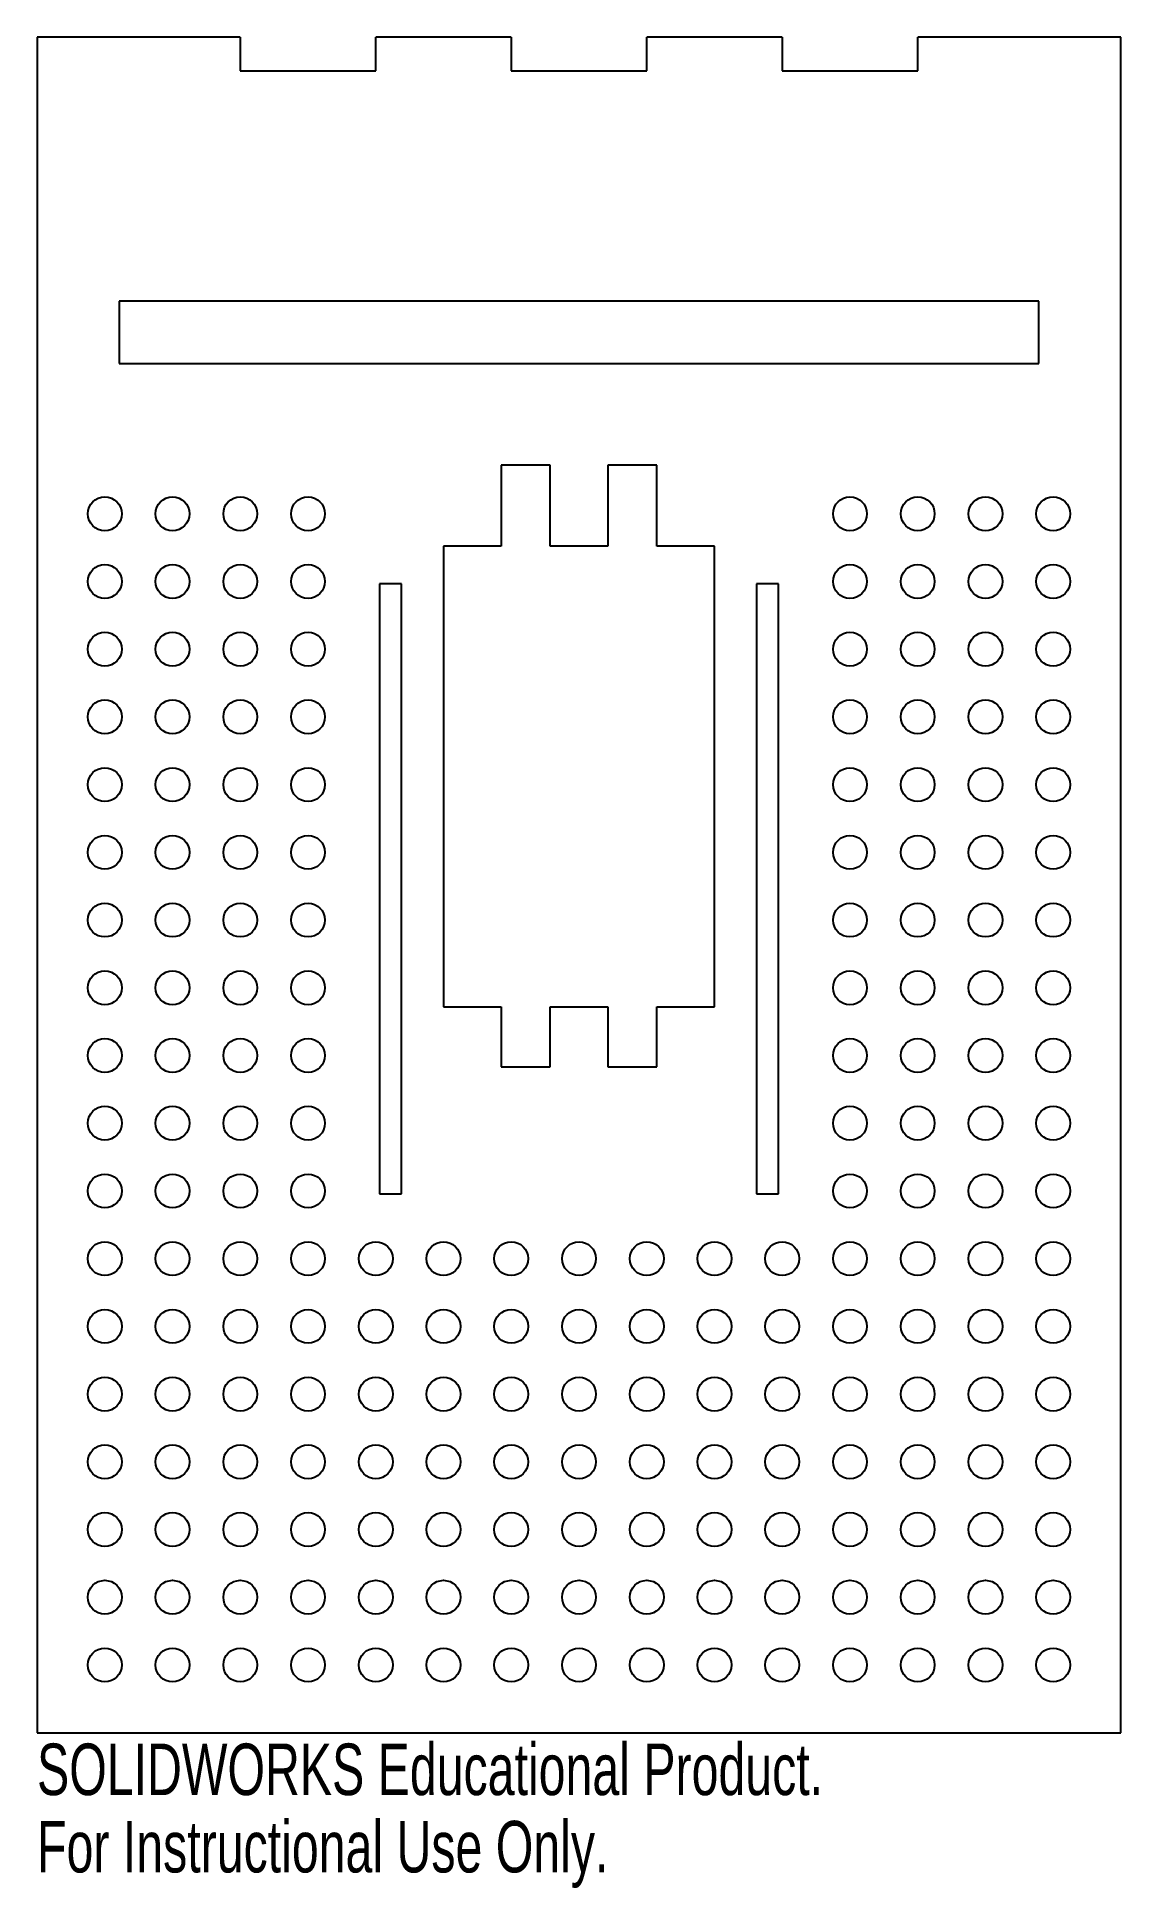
# Model space of a CAD drawing. Header units: inches. Extents: x -2 to 2, y -3.7 to 3.13.
import ezdxf

# ---------------------------------------------------------------- set-up
doc = ezdxf.new("R2010")
doc.units = ezdxf.units.IN
doc.header["$MEASUREMENT"] = 0
doc.styles.add('SLDTEXTSTYLE0', font='TXT', dxfattribs={"width": 0.7})

msp = doc.modelspace()

# ---------------------------------------------------------------- linework, layer by layer
at = {"color": 7, "linetype": 'Continuous', "lineweight": 25}
for p, q in [((-1.25, 3.13), (-2, 3.13)), ((-2, 3.13), (-2, -3.13)), ((-1.25, 3.13), (-1.25, 3.005)), ((-0.25, 3.13), (-0.75, 3.13)), ((-0.75, 3.005), (-0.75, 3.13)), ((-0.25, 3.13), (-0.25, 3.005)), ((0.75, 3.13), (0.25, 3.13)), ((0.25, 3.005), (0.25, 3.13)), ((0.75, 3.13), (0.75, 3.005)), ((2, 3.13), (1.25, 3.13)), ((1.25, 3.005), (1.25, 3.13)), ((2, -3.13), (2, 3.13)), ((-1.25, 3.005), (-0.75, 3.005)), ((-0.25, 3.005), (0.25, 3.005)), ((0.75, 3.005), (1.25, 3.005)), ((-1.6975, 2.155), (-1.6975, 1.925)), ((1.6975, 2.155), (-1.6975, 2.155)), ((1.6975, 1.925), (1.6975, 2.155)), ((-1.6975, 1.925), (1.6975, 1.925)), ((-0.2869, 1.55), (-0.2869, 1.25)), ((-0.1069, 1.55), (-0.2869, 1.55)), ((-0.1069, 1.25), (-0.1069, 1.55)), ((0.1069, 1.55), (0.1069, 1.25)), ((0.2869, 1.55), (0.1069, 1.55)), ((0.2869, 1.25), (0.2869, 1.55)), ((-0.5, 1.25), (-0.5, -0.45)), ((-0.2869, 1.25), (-0.5, 1.25)), ((0.1069, 1.25), (-0.1069, 1.25)), ((0.5, 1.25), (0.2869, 1.25)), ((0.5, -0.45), (0.5, 1.25)), ((-0.7365, 1.1111), (-0.7365, -1.1408)), ((-0.6545, 1.1111), (-0.7365, 1.1111)), ((-0.6545, -1.1408), (-0.6545, 1.1111)), ((0.6545, 1.1111), (0.6545, -1.1408)), ((0.7365, 1.1111), (0.6545, 1.1111)), ((0.7365, -1.1408), (0.7365, 1.1111)), ((-0.5, -0.45), (-0.2869, -0.45)), ((-0.2869, -0.45), (-0.2869, -0.6716)), ((-0.1069, -0.45), (0.1069, -0.45)), ((-0.1069, -0.6716), (-0.1069, -0.45)), ((0.1069, -0.45), (0.1069, -0.6716)), ((0.2869, -0.45), (0.5, -0.45)), ((0.2869, -0.6716), (0.2869, -0.45)), ((-0.2869, -0.6716), (-0.1069, -0.6716)), ((0.1069, -0.6716), (0.2869, -0.6716)), ((-0.7365, -1.1408), (-0.6545, -1.1408)), ((0.6545, -1.1408), (0.7365, -1.1408)), ((-2, -3.13), (2, -3.13))]:
    msp.add_line(p, q, dxfattribs=at)
for centre in [(-1.75, 1.37), (-1.5, 1.37), (-1.25, 1.37), (-1, 1.37), (1, 1.37), (1.25, 1.37), (1.5, 1.37), (1.75, 1.37), (-1.75, 1.12), (-1.5, 1.12), (-1.25, 1.12), (-1, 1.12), (1, 1.12), (1.25, 1.12), (1.5, 1.12), (1.75, 1.12), (-1.75, 0.87), (-1.5, 0.87), (-1.25, 0.87), (-1, 0.87), (1, 0.87), (1.25, 0.87), (1.5, 0.87), (1.75, 0.87), (-1.75, 0.62), (-1.5, 0.62), (-1.25, 0.62), (-1, 0.62), (1, 0.62), (1.25, 0.62), (1.5, 0.62), (1.75, 0.62), (-1.75, 0.37), (-1.5, 0.37), (-1.25, 0.37), (-1, 0.37), (1, 0.37), (1.25, 0.37), (1.5, 0.37), (1.75, 0.37), (-1.75, 0.12), (-1.5, 0.12), (-1.25, 0.12), (-1, 0.12), (1, 0.12), (1.25, 0.12), (1.5, 0.12), (1.75, 0.12), (-1.75, -0.13), (-1.5, -0.13), (-1.25, -0.13), (-1, -0.13), (1, -0.13), (1.25, -0.13), (1.5, -0.13), (1.75, -0.13), (-1.75, -0.38), (-1.5, -0.38), (-1.25, -0.38), (-1, -0.38), (1, -0.38), (1.25, -0.38), (1.5, -0.38), (1.75, -0.38), (-1.75, -0.63), (-1.5, -0.63), (-1.25, -0.63), (-1, -0.63), (1, -0.63), (1.25, -0.63), (1.5, -0.63), (1.75, -0.63), (-1.75, -0.88), (-1.5, -0.88), (-1.25, -0.88), (-1, -0.88), (1, -0.88), (1.25, -0.88), (1.5, -0.88), (1.75, -0.88), (-1.75, -1.13), (-1.5, -1.13), (-1.25, -1.13), (-1, -1.13), (1, -1.13), (1.25, -1.13), (1.5, -1.13), (1.75, -1.13), (-1.75, -1.38), (-1.5, -1.38), (-1.25, -1.38), (-1, -1.38), (-0.75, -1.38), (-0.5, -1.38), (-0.25, -1.38), (0, -1.38), (0.25, -1.38), (0.5, -1.38), (0.75, -1.38), (1, -1.38), (1.25, -1.38), (1.5, -1.38), (1.75, -1.38), (-1.75, -1.63), (-1.5, -1.63), (-1.25, -1.63), (-1, -1.63), (-0.75, -1.63), (-0.5, -1.63), (-0.25, -1.63), (0, -1.63), (0.25, -1.63), (0.5, -1.63), (0.75, -1.63), (1, -1.63), (1.25, -1.63), (1.5, -1.63), (1.75, -1.63), (-1.75, -1.88), (-1.5, -1.88), (-1.25, -1.88), (-1, -1.88), (-0.75, -1.88), (-0.5, -1.88), (-0.25, -1.88), (0, -1.88), (0.25, -1.88), (0.5, -1.88), (0.75, -1.88), (1, -1.88), (1.25, -1.88), (1.5, -1.88), (1.75, -1.88), (-1.75, -2.13), (-1.5, -2.13), (-1.25, -2.13), (-1, -2.13), (-0.75, -2.13), (-0.5, -2.13), (-0.25, -2.13), (0, -2.13), (0.25, -2.13), (0.5, -2.13), (0.75, -2.13), (1, -2.13), (1.25, -2.13), (1.5, -2.13), (1.75, -2.13), (-1.75, -2.38), (-1.5, -2.38), (-1.25, -2.38), (-1, -2.38), (-0.75, -2.38), (-0.5, -2.38), (-0.25, -2.38), (0, -2.38), (0.25, -2.38), (0.5, -2.38), (0.75, -2.38), (1, -2.38), (1.25, -2.38), (1.5, -2.38), (1.75, -2.38), (-1.75, -2.63), (-1.5, -2.63), (-1.25, -2.63), (-1, -2.63), (-0.75, -2.63), (-0.5, -2.63), (-0.25, -2.63), (0, -2.63), (0.25, -2.63), (0.5, -2.63), (0.75, -2.63), (1, -2.63), (1.25, -2.63), (1.5, -2.63), (1.75, -2.63), (-1.75, -2.88), (-1.5, -2.88), (-1.25, -2.88), (-1, -2.88), (-0.75, -2.88), (-0.5, -2.88), (-0.25, -2.88), (0, -2.88), (0.25, -2.88), (0.5, -2.88), (0.75, -2.88), (1, -2.88), (1.25, -2.88), (1.5, -2.88), (1.75, -2.88)]:
    msp.add_circle(centre, 0.0625, dxfattribs=at)

# ---------------------------------------------------------------- texts
at = {"color": 7, "linetype": 'Continuous', "char_height": 0.1903, "attachment_point": 1, "style": 'SLDTEXTSTYLE0'}
for s, insert in [('SOLIDWORKS Educational Product.', (-2, -3.1701)), ('For Instructional Use Only.', (-2, -3.4556))]:
    msp.add_mtext(s, dxfattribs=dict(at, insert=insert))

doc.saveas('drawing.dxf')
